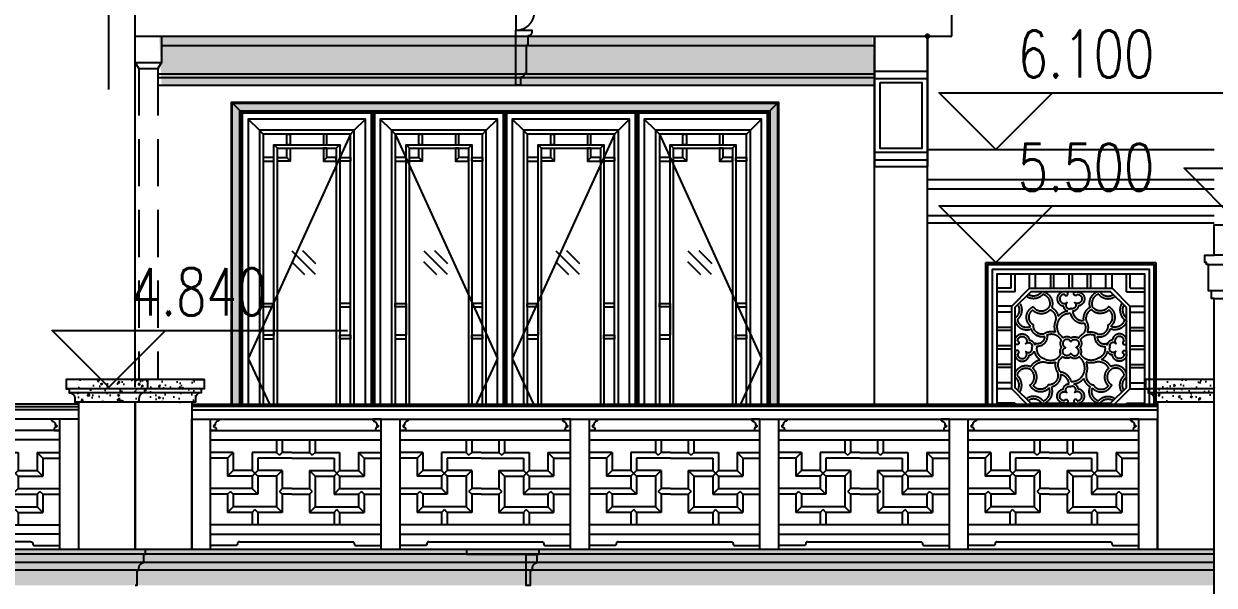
# Model space of a CAD drawing. Extents: x 296441 to 853063, y 459050 to 1117990.
# Drawn here: x 632848 to 639158, y 1086708 to 1089684 of the extents above; entities that cross this region are included whole.
import ezdxf
from ezdxf.xclip import XClip

# ---------------------------------------------------------------- set-up
doc = ezdxf.new("R2010")
doc.units = 0
doc.header["$LTSCALE"] = 1000
doc.header["$XCLIPFRAME"] = 0
for name, pattern in [('CENTER-1', [10, 6.25, -1.25, 1.25, -1.25]), ('E1-ELEV-S$0$HIDDEN', [0.375, 0.25, -0.125]), ('E1-ELEV-S$0$HIDDEN2', [4.7625, 3.175, -1.5875]), ('E2-E3-ELEV-S$0$$5$CENTER2', [28.575, 19.05, -3.175, 3.175, -3.175]), ('huachuang-LM-900$0$HIDDEN2', [4.7625, 3.175, -1.5875])]:
    doc.linetypes.add(name, pattern=pattern)
for name, color, linetype in [('00-景观-剖', 6, 'Continuous'), ('1.5铝板', 3, 'Continuous'), ('7stone', 43, 'Continuous'), ('95', 95, 'Continuous'), ('E1-ELEV-S$0$$0$A-ELEV-HEVY', 2, 'Continuous'), ('E1-ELEV-S$0$01-ELEV-ALL$0$A-ELEV-MEDM-HEVY', 2, 'Continuous'), ('E1-ELEV-S$0$A B-ELEV-S-zhongjiantao-1F$0$A-ELEV-MEDM-HEVY', 2, 'Continuous'), ('E1-ELEV-S$0$A-ELEV-HDDN', 161, 'E1-ELEV-S$0$HIDDEN2'), ('E1-ELEV-S$0$A-ELEV-HEVY', 2, 'Continuous'), ('E1-ELEV-S$0$A-ELEV-MEDM', 4, 'Continuous'), ('E1-ELEV-S$0$A-ELEV-PFIX', 40, 'Continuous'), ('E1-ELEV-S$0$A-ELEV-THIN', 144, 'Continuous'), ('E1-ELEV-S$0$A-ELEV-THIN-GRAY', 252, 'Continuous'), ('E1-ELEV-S$0$A-ELEV-XTHIN', 5, 'Continuous'), ('E1-ELEV-S$0$CT-01-E$0$A-ELEV-MEDM-HEVY', 2, 'Continuous'), ('E1-ELEV-S$0$CT-01-E$0$A-ELEV-THIN', 144, 'Continuous'), ('E1-ELEV-S$0$CT-01-E$0$G-XREF', 2, 'Continuous'), ('E1-ELEV-S$0$G-XREF', 2, 'Continuous'), ('E1-ELEV-S$0$WALL-TYPE-DETL-W$0$A-ELEV-MEDM', 4, 'Continuous'), ('E1-TEXT-S$0$A-ANNO-LEVL', 3, 'Continuous'), ('E1-TEXT-S$0$A-ANNO-LEVL-TEXT', 255, 'Continuous'), ('E2-E3-ELEV-S$0$A-ELEV-HEVY', 2, 'Continuous'), ('E2-E3-ELEV-S$0$G-GRID', 9, 'E2-E3-ELEV-S$0$$5$CENTER2'), ('E2-E3-ELEV-S$0$G-XREF', 2, 'Continuous'), ('G-XREF', 2, 'Continuous'), ('huachuang-LM-900$0$A-DETL-OVLK', 133, 'Continuous'), ('huachuang-LM-900$0$A-ELEV-HDDN', 161, 'huachuang-LM-900$0$HIDDEN2'), ('huachuang-LM-900$0$ele-ss-line', 155, 'Continuous'), ('huachuang-LM-900$0$FUR', 155, 'Continuous'), ('SL-CXJ-001', 4, 'Continuous'), ('ZT0_默认图层-----PM、LM、DY、JD', 7, 'Continuous'), ('ZT1_通用--填充---PM、LM、DY、JD', 8, 'Continuous'), ('ZT3_面板--石材板-PM、LM、DY、JD', 45, 'Continuous'), ('主框线', 4, 'Continuous'), ('副框内口线', 6, 'Continuous'), ('花格栅', 6, 'Continuous'), ('铝合金花格条', 5, 'Continuous')]:
    doc.layers.add(name, color=color, linetype=linetype)
doc.layers.add('E1-ELEV-S$0$CT-01-E$0$A(750)$0$A-ANNO-NPLT', color=215, linetype='Continuous', plot=False)
doc.styles.add('E1-TEXT-S$0$GOA_01_thin_0.75', font='romans.shx', dxfattribs={"width": 0.75, "bigfont": 'hzdx.shx'})

# ---------------------------------------------------------------- blocks, each defined once
blk = doc.blocks.new('*U1403')
at = {"layer": 'E1-ELEV-S$0$A-ELEV-HEVY'}
for p, q in [((140, 340), (-140, 340)), ((-140, 110), (140, 110))]:
    blk.add_line(p, q, dxfattribs=at)
for points in [[(-140, -2000), (-140, 110), (-155, 110), (-155, 150), (-170, 150), (-170, 290), (-180, 290), (-180, 300), (-190, 300), (-190, 340), (-140, 340), (-140, 500), (0, 500)], [(140, -2000), (140, 110), (155, 110), (155, 150), (170, 150), (170, 290), (180, 290), (180, 300), (190, 300), (190, 340), (140, 340), (140, 500), (0, 500)]]:
    blk.add_lwpolyline(points, dxfattribs=at)
at = {"layer": 'E1-ELEV-S$0$A-ELEV-XTHIN'}
for p, q in [((-170, 290), (170, 290)), ((155, 150), (-155, 150))]:
    blk.add_line(p, q, dxfattribs=at)
blk = doc.blocks.new('E1-ELEV-S$0$cxdg')
at = {"layer": 'E1-ELEV-S$0$01-ELEV-ALL$0$A-ELEV-MEDM-HEVY', "ltscale": 0.01}
blk.add_lwpolyline([(0, 0), (65, 0), (65, -50), (50, -50), (50, -70, 0.414214), (20, -100), (20, -120), (0, -120)], format="xyb", dxfattribs=at)
blk = doc.blocks.new('E1-ELEV-S$0$cfdhf')
at = {"layer": 'E1-ELEV-S$0$$0$A-ELEV-HEVY'}
blk.add_lwpolyline([(0, -190), (10, -190), (10, -110), (20, -110), (20, -100, -0.36205), (45, -70), (45, -25), (55, -25), (55, 0), (0, 0)], format="xyb", dxfattribs=at)
blk = doc.blocks.new('E1-ELEV-S$0$WALL-TYPE-DETL-W$0$石雕饰1A-E1')
at = {"layer": 'E1-ELEV-S$0$WALL-TYPE-DETL-W$0$A-ELEV-MEDM'}
blk.add_lwpolyline([(0, 130), (-97, 130, 0.322993), (-83, 107, -0.379189), (-51, 62, -1.529792), (-53, 39, 0.173833), (-64, 12, 0.297704), (-56, 0), (0, 0)], format="xyb", close=True, dxfattribs=at)
blk = doc.blocks.new('*U1714')
at = {"layer": 'E1-ELEV-S$0$A-ELEV-MEDM'}
for p, q in [((-93, 770), (-1163, 770)), ((-93, 690), (-1163, 690)), ((-1163, 0), (-1163, 690)), ((-1063, 0), (-1063, 690)), ((-193, 130), (-193, 690)), ((-193, 0), (-193, 690)), ((-93, 0), (-93, 690)), ((-193, 630), (-1063, 630)), ((-193, 580), (-1063, 580)), ((-1063, 130), (-193, 130)), ((-193, 80), (-1063, 80))]:
    blk.add_line(p, q, dxfattribs=at)
at = {"layer": 'E1-ELEV-S$0$A-ELEV-THIN', "ltscale": 0.1}
for p, q in [((-93, 740), (-1163, 740)), ((-713, 580), (-713, 514)), ((-683, 580), (-683, 514)), ((-573, 580), (-573, 514)), ((-543, 580), (-543, 514)), ((-943, 514), (-1063, 514)), ((-973, 484), (-943, 514)), ((-943, 514), (-943, 418)), ((-713, 514), (-843, 514)), ((-843, 514), (-843, 418)), ((-713, 514), (-698, 499)), ((-683, 514), (-698, 499)), ((-623, 514), (-683, 514)), ((-623, 514), (-573, 514)), ((-573, 514), (-558, 499)), ((-543, 514), (-558, 499)), ((-543, 514), (-413, 514)), ((-413, 514), (-413, 418)), ((-313, 514), (-193, 514)), ((-313, 514), (-313, 418)), ((-283, 484), (-313, 514)), ((-973, 484), (-1063, 484)), ((-973, 484), (-973, 388)), ((-623, 484), (-813, 484)), ((-623, 484), (-813, 484)), ((-813, 484), (-813, 418)), ((-623, 484), (-443, 484)), ((-623, 484), (-443, 484)), ((-443, 484), (-443, 418)), ((-283, 484), (-193, 484)), ((-283, 484), (-283, 388)), ((-943, 418), (-973, 388)), ((-843, 388), (-973, 388)), ((-843, 418), (-943, 418)), ((-843, 388), (-813, 418)), ((-843, 418), (-813, 388)), ((-843, 388), (-843, 322)), ((-683, 418), (-813, 418)), ((-713, 388), (-813, 388)), ((-813, 388), (-813, 292)), ((-713, 388), (-683, 418)), ((-713, 388), (-713, 226)), ((-683, 418), (-683, 322)), ((-573, 418), (-443, 418)), ((-573, 418), (-573, 322)), ((-543, 388), (-573, 418)), ((-543, 388), (-443, 388)), ((-543, 388), (-543, 226)), ((-413, 388), (-443, 418)), ((-413, 418), (-443, 388)), ((-443, 388), (-443, 292)), ((-413, 418), (-313, 418)), ((-413, 388), (-283, 388)), ((-413, 388), (-413, 322)), ((-313, 418), (-283, 388)), ((-843, 322), (-1063, 322)), ((-843, 322), (-813, 292)), ((-683, 322), (-698, 307)), ((-623, 322), (-683, 322)), ((-623, 322), (-683, 322)), ((-623, 322), (-573, 322)), ((-623, 322), (-573, 322)), ((-573, 322), (-558, 307)), ((-413, 322), (-443, 292)), ((-413, 322), (-193, 322)), ((-973, 292), (-1063, 292)), ((-973, 292), (-958, 307)), ((-973, 292), (-973, 196)), ((-943, 292), (-958, 307)), ((-813, 292), (-943, 292)), ((-943, 292), (-943, 226)), ((-683, 292), (-698, 307)), ((-623, 292), (-683, 292)), ((-623, 292), (-683, 292)), ((-683, 292), (-683, 196)), ((-623, 292), (-573, 292)), ((-623, 292), (-573, 292)), ((-573, 292), (-558, 307)), ((-573, 292), (-573, 196)), ((-443, 292), (-313, 292)), ((-313, 292), (-298, 307)), ((-313, 292), (-313, 226)), ((-283, 292), (-298, 307)), ((-283, 292), (-193, 292)), ((-283, 292), (-283, 196)), ((-973, 196), (-943, 226)), ((-843, 196), (-973, 196)), ((-713, 226), (-943, 226)), ((-843, 196), (-828, 211)), ((-843, 196), (-843, 130)), ((-813, 196), (-828, 211)), ((-683, 196), (-813, 196)), ((-813, 196), (-813, 130)), ((-713, 226), (-683, 196)), ((-543, 226), (-573, 196)), ((-573, 196), (-443, 196)), ((-543, 226), (-313, 226)), ((-443, 196), (-428, 211)), ((-443, 196), (-443, 130)), ((-413, 196), (-428, 211)), ((-413, 196), (-283, 196)), ((-413, 196), (-413, 130)), ((-283, 196), (-313, 226)), ((-345.5, 40), (-910.5, 40))]:
    blk.add_line(p, q, dxfattribs=at)
for points in [[(-910.5, 40, 0.414214), (-920.5, 30, -0.414214), (-930.5, 20), (-1063, 20), (-1063, 80)], [(-345.5, 40, -0.414214), (-335.5, 30, 0.414214), (-325.5, 20), (-193, 20), (-193, 80)]]:
    blk.add_lwpolyline(points, format="xyb", dxfattribs=at)
at = {"layer": 'E1-ELEV-S$0$A-ELEV-THIN-GRAY'}
blk.add_line((-1163, 757.8), (-93, 757.8), dxfattribs=at)
at = {"layer": 'E1-ELEV-S$0$WALL-TYPE-DETL-W$0$A-ELEV-MEDM', "yscale": 0.4615384615384616, "zscale": 0.4615384615384616}
for p, xscale in [((-1063, 630), -0.4615384615384616), ((-193, 630), 0.4615384615384616)]:
    blk.add_blockref('E1-ELEV-S$0$WALL-TYPE-DETL-W$0$石雕饰1A-E1', p, dxfattribs=dict(at, xscale=xscale))
blk = doc.blocks.new('*U1404')
at = {"layer": 'E1-ELEV-S$0$A-ELEV-MEDM'}
for p, q in [((-59, 770), (-1163, 770)), ((-59, 690), (-1163, 690)), ((-1163, 0), (-1163, 690)), ((-1063, 0), (-1063, 690)), ((-159, 130), (-159, 690)), ((-159, 0), (-159, 690)), ((-59, 0), (-59, 690)), ((-159, 630), (-1063, 630)), ((-159, 580), (-1063, 580)), ((-1063, 130), (-159, 130)), ((-159, 80), (-1063, 80))]:
    blk.add_line(p, q, dxfattribs=at)
at = {"layer": 'E1-ELEV-S$0$A-ELEV-THIN', "ltscale": 0.1}
for p, q in [((-59, 740), (-1163, 740)), ((-713, 580), (-713, 514)), ((-683, 580), (-683, 514)), ((-539, 580), (-539, 514)), ((-509, 580), (-509, 514)), ((-943, 514), (-1063, 514)), ((-973, 484), (-943, 514)), ((-943, 514), (-943, 418)), ((-713, 514), (-843, 514)), ((-843, 514), (-843, 418)), ((-713, 514), (-698, 499)), ((-683, 514), (-698, 499)), ((-589, 514), (-683, 514)), ((-589, 514), (-539, 514)), ((-539, 514), (-524, 499)), ((-509, 514), (-524, 499)), ((-509, 514), (-379, 514)), ((-379, 514), (-379, 418)), ((-279, 514), (-159, 514)), ((-279, 514), (-279, 418)), ((-249, 484), (-279, 514)), ((-973, 484), (-1063, 484)), ((-973, 484), (-973, 388)), ((-589, 484), (-813, 484)), ((-589, 484), (-813, 484)), ((-813, 484), (-813, 418)), ((-589, 484), (-409, 484)), ((-589, 484), (-409, 484)), ((-409, 484), (-409, 418)), ((-249, 484), (-159, 484)), ((-249, 484), (-249, 388)), ((-943, 418), (-973, 388)), ((-843, 388), (-973, 388)), ((-843, 418), (-943, 418)), ((-843, 388), (-813, 418)), ((-843, 418), (-813, 388)), ((-843, 388), (-843, 322)), ((-683, 418), (-813, 418)), ((-713, 388), (-813, 388)), ((-813, 388), (-813, 292)), ((-713, 388), (-683, 418)), ((-713, 388), (-713, 226)), ((-683, 418), (-683, 322)), ((-539, 418), (-409, 418)), ((-539, 418), (-539, 322)), ((-509, 388), (-539, 418)), ((-509, 388), (-409, 388)), ((-509, 388), (-509, 226)), ((-379, 388), (-409, 418)), ((-379, 418), (-409, 388)), ((-409, 388), (-409, 292)), ((-379, 418), (-279, 418)), ((-379, 388), (-249, 388)), ((-379, 388), (-379, 322)), ((-279, 418), (-249, 388)), ((-843, 322), (-1063, 322)), ((-843, 322), (-813, 292)), ((-683, 322), (-698, 307)), ((-589, 322), (-683, 322)), ((-589, 322), (-683, 322)), ((-589, 322), (-539, 322)), ((-589, 322), (-539, 322)), ((-539, 322), (-524, 307)), ((-379, 322), (-409, 292)), ((-379, 322), (-159, 322)), ((-973, 292), (-1063, 292)), ((-973, 292), (-958, 307)), ((-973, 292), (-973, 196)), ((-943, 292), (-958, 307)), ((-813, 292), (-943, 292)), ((-943, 292), (-943, 226)), ((-683, 292), (-698, 307)), ((-589, 292), (-683, 292)), ((-589, 292), (-683, 292)), ((-683, 292), (-683, 196)), ((-589, 292), (-539, 292)), ((-589, 292), (-539, 292)), ((-539, 292), (-524, 307)), ((-539, 292), (-539, 196)), ((-409, 292), (-279, 292)), ((-279, 292), (-264, 307)), ((-279, 292), (-279, 226)), ((-249, 292), (-264, 307)), ((-249, 292), (-159, 292)), ((-249, 292), (-249, 196)), ((-973, 196), (-943, 226)), ((-843, 196), (-973, 196)), ((-713, 226), (-943, 226)), ((-843, 196), (-828, 211)), ((-843, 196), (-843, 130)), ((-813, 196), (-828, 211)), ((-683, 196), (-813, 196)), ((-813, 196), (-813, 130)), ((-713, 226), (-683, 196)), ((-509, 226), (-539, 196)), ((-539, 196), (-409, 196)), ((-509, 226), (-279, 226)), ((-409, 196), (-394, 211)), ((-409, 196), (-409, 130)), ((-379, 196), (-394, 211)), ((-379, 196), (-249, 196)), ((-379, 196), (-379, 130)), ((-249, 196), (-279, 226)), ((-311.5, 40), (-910.5, 40))]:
    blk.add_line(p, q, dxfattribs=at)
for points in [[(-910.5, 40, 0.414214), (-920.5, 30, -0.414214), (-930.5, 20), (-1063, 20), (-1063, 80)], [(-311.5, 40, -0.414214), (-301.5, 30, 0.414214), (-291.5, 20), (-159, 20), (-159, 80)]]:
    blk.add_lwpolyline(points, format="xyb", dxfattribs=at)
at = {"layer": 'E1-ELEV-S$0$A-ELEV-THIN-GRAY'}
blk.add_line((-1163, 757.8), (-59, 757.8), dxfattribs=at)
at = {"layer": 'E1-ELEV-S$0$WALL-TYPE-DETL-W$0$A-ELEV-MEDM', "yscale": 0.4615384615384616, "zscale": 0.4615384615384616}
for p, xscale in [((-1063, 630), -0.4615384615384616), ((-159, 630), 0.4615384615384616)]:
    blk.add_blockref('E1-ELEV-S$0$WALL-TYPE-DETL-W$0$石雕饰1A-E1', p, dxfattribs=dict(at, xscale=xscale))
blk = doc.blocks.new('E1-ELEV-S$0$CT-01-E$0$DWD')
at = {"layer": 'E1-ELEV-S$0$CT-01-E$0$A(750)$0$A-ANNO-NPLT'}
for p, q in [((-10, 0), (10, 0)), ((0, 10), (0, -10))]:
    blk.add_line(p, q, dxfattribs=at)
blk.add_circle((0, 0), 10, dxfattribs=at)
blk = doc.blocks.new('E1-ELEV-S$0$CT-01-E')
at = {"layer": 'E1-ELEV-S$0$CT-01-E$0$A-ELEV-MEDM-HEVY'}
for p, q in [((-280, 0), (0, 0)), ((-280, 0), (-280, -690)), ((0, 0), (0, -690)), ((-280, -225), (0, -225)), ((-280, -615), (0, -615)), ((-280, -690), (0, -690))]:
    blk.add_line(p, q, dxfattribs=at)
at = {"layer": 'E1-ELEV-S$0$CT-01-E$0$A-ELEV-THIN', "ltscale": 0.1}
for p, q in [((-280, -185), (0, -185)), ((-280, -655), (0, -655))]:
    blk.add_line(p, q, dxfattribs=at)
blk.add_lwpolyline([(-250, -245), (-30, -245), (-30, -595), (-250, -595)], close=True, dxfattribs=at)
at = {"layer": 'E1-ELEV-S$0$CT-01-E$0$G-XREF'}
blk.add_blockref('E1-ELEV-S$0$CT-01-E$0$DWD', (0, 0), dxfattribs=at)
blk = doc.blocks.new('huachuang-LM-900$0$drrr')
at = {"layer": 'huachuang-LM-900$0$ele-ss-line'}
for points in [[(-18706.4, 24243.3, -0.379655), (-18828.5, 24222.7, -0.379655)], [(-18717.6, 24261.2, -0.389009), (-18814.2, 24237.1, -0.389009)], [(-18706.4, 24243.3, -0.400051), (-18659.1, 24148.2)], [(-18702.3, 24261.2, -0.421602), (-18640.9, 24140.9, -0.403531)], [(-18543.8, 24261.2, 0.948652), (-18553.2, 24153.4, 0.306864), (-18518.5, 24113.8, 0.282108)], [(-18544.5, 24241.6, 1.406761), (-18525.1, 24179.2, 0.845787), (-18495.8, 24134.2, 0.632778)], [(-18544.5, 24241.6, 0.514981), (-18525.1, 24233.6, 0.839493), (-18535.5, 24261.2, 0.975956)], [(-18447.2, 24241.6, -1.406761), (-18466.5, 24179.2, -0.845787), (-18495.8, 24134.2, -0.632778)], [(-18447.9, 24261.2, -0.948652), (-18438.4, 24153.4, -0.360083), (-18482, 24112.4, -0.38731)], [(-18447.2, 24241.6, -0.514981), (-18466.6, 24233.6, -0.839493), (-18456.1, 24261.2, -0.975956)], [(-18289.3, 24261.2, 0.421602), (-18350.8, 24140.9, 0.403531)], [(-18285.2, 24243.3, 0.400051), (-18332.5, 24148.2)], [(-18285.2, 24243.3, 0.379655), (-18163.1, 24222.7, 0.379655)], [(-18274, 24261.2, 0.389009), (-18177.5, 24237.1, 0.389009)], [(-18895.7, 24155.5, -0.341701), (-18920.1, 24060.1)], [(-18881, 24170.2, -0.34496), (-18903, 24048.8)], [(-18800, 23998.3, -0.557895), (-18781.9, 24147.6)], [(-18700.3, 23939.6, -0.497529), (-18780.4, 24008.6, -0.531216), (-18786.1, 24122.3, 0.417687), (-18652.7, 24124.9, -0.348214), (-18612.2, 24042.7, -0.345787)], [(-18781.9, 24147.6, 0.530115), (-18659.1, 24148.2, 0.417687)], [(-18640.9, 24140.9, -0.231358), (-18592.3, 24074.5)], [(-18498.7, 24095, 0.315203), (-18594, 24035.3)], [(-18518.5, 24113.8, 0.183535), (-18592.3, 24074.5)], [(-18498.7, 24095, 0.371554), (-18392.7, 24022.4, 0.371554)], [(-18482, 24112.4, 0.40116), (-18399.3, 24041.5)], [(-18350.8, 24140.9, 0.327015), (-18399.3, 24041.5)], [(-18291.3, 23939.6, 0.497529), (-18211.2, 24008.6, 0.531216), (-18205.5, 24122.3, -0.417687), (-18338.9, 24124.9, 0.390811), (-18376.3, 24033.3, 0.279928)], [(-18191.6, 23998.3, 0.557895), (-18209.8, 24147.6, -0.530115), (-18332.5, 24148.2)], [(-18110.6, 24170.2, 0.34496), (-18088.6, 24048.8)], [(-18095.9, 24155.5, 0.341701), (-18071.5, 24060.1)], [(-18920.1, 24036.8, 0.437131), (-18796.3, 23978.6)], [(-18903, 24048.8, 0.479349), (-18800, 23998.3, 2.012087)], [(-18612.2, 24042.7, 0.186025), (-18614, 23953.2, 0.186025)], [(-18594, 24035.3, 0.241132), (-18585.8, 23940.1, 0.241132)], [(-18392.7, 24022.4, -0.324864), (-18403.9, 23941.3)], [(-18376.3, 24033.3, -0.232618), (-18371.9, 23954.7, -0.232618)], [(-18071.5, 24036.8, -0.437131), (-18195.4, 23978.6)], [(-18088.6, 24048.8, -0.479349), (-18191.6, 23998.3, -2.012087)], [(-18920.1, 23884.9, -0.948652), (-18812.3, 23894.3, -0.338467), (-18771.7, 23854.4, -0.38731)], [(-18900.5, 23885.6, -1.406761), (-18838.1, 23866.3, -0.845787), (-18793.1, 23836.9, -0.632778)], [(-18696.2, 23920.4, -0.387251), (-18796.3, 23978.6, -0.387251)], [(-18696.1, 23920.4, -0.521855), (-18766.6, 23867.9, 0.037639), (-18771.7, 23854.4, 0.037639)], [(-18569.5, 23893.5, 0.398313), (-18677.3, 23930.1, -0.477569), (-18753.7, 23845.6, 0.40961), (-18699.1, 23753.8, 0.440396), (-18572.4, 23786.3)], [(-18614, 23953.2, 0.223924), (-18700.3, 23939.6)], [(-18555.6, 23908.7, 0.107456), (-18585.8, 23940.1, 0.107456)], [(-18495.8, 23909.4, 0.320542), (-18555.6, 23908.7, 0.320542)], [(-18495.8, 23909.4, -0.320542), (-18436.1, 23908.7, -0.320542)], [(-18436.1, 23908.7, -0.113103), (-18403.9, 23941.3, -0.113103)], [(-18422.2, 23893.5, -0.398313), (-18314.3, 23930.1, 0.477569), (-18237.9, 23845.6, -0.40961), (-18292.5, 23753.8, -0.440396), (-18419.2, 23786.3)], [(-18371.9, 23954.7, -0.208687), (-18291.3, 23939.6)], [(-18295.5, 23920.4, 0.521855), (-18225.1, 23867.9, -0.037639), (-18220, 23854.4)], [(-18295.5, 23920.4, 0.387251), (-18195.4, 23978.6, 0.387251)], [(-18071.5, 23884.9, 0.948652), (-18179.4, 23894.3, 0.338467), (-18220, 23854.4, 0.38731)], [(-18091.2, 23885.6, 1.406761), (-18153.5, 23866.3, 0.845787), (-18198.5, 23836.9, 0.632778)], [(-18900.5, 23885.6, -0.514981), (-18892.5, 23866.2, -0.839493), (-18920.1, 23876.7, -0.975956)], [(-18900.5, 23788.3, 0.514981), (-18892.5, 23807.7, 0.839493), (-18920.1, 23797.2, 0.975956)], [(-18900.5, 23788.3, 1.406761), (-18838.1, 23807.6, 0.845787), (-18793.1, 23836.9, 0.632778)], [(-18569.5, 23893.5, 0.300015), (-18566.8, 23836.9)], [(-18572.4, 23786.3, -0.265393), (-18566.8, 23836.9)], [(-18495.8, 23879.2, 1.577818), (-18534.7, 23836.9, 0.84697)], [(-18495.8, 23794.7, -1.577818), (-18534.7, 23836.9, -0.84697)], [(-18495.8, 23879.2, -1.577818), (-18456.9, 23836.9, -0.84697)], [(-18495.8, 23794.7, 1.577818), (-18456.9, 23836.9, 0.84697)], [(-18422.2, 23893.5, -0.300015), (-18424.9, 23836.9)], [(-18419.2, 23786.3, 0.265393), (-18424.9, 23836.9)], [(-18091.2, 23788.3, -1.406761), (-18153.5, 23807.6, -0.845787), (-18198.5, 23836.9, -0.632778)], [(-18091.2, 23885.6, 0.514981), (-18099.2, 23866.2, 0.839493), (-18071.5, 23876.7, 0.975956)], [(-18091.2, 23788.3, -0.514981), (-18099.2, 23807.7, -0.839493), (-18071.5, 23797.2, -0.975956)], [(-18920.1, 23789, 0.948652), (-18812.3, 23779.6, 0.282108), (-18774, 23810.2, 0.282108)], [(-18799.7, 23692, -0.215178), (-18728.5, 23744.9, -0.215178)], [(-18599, 23651.5, -0.540296), (-18667.5, 23552.3, -0.531216), (-18781.2, 23546.6, 0.417687), (-18783.8, 23680, -0.341326), (-18686, 23725.6, -0.279928)], [(-18774, 23810.2, 0.217415), (-18728.5, 23744.9)], [(-18686, 23725.6, 0.175917), (-18612.1, 23726.8, 0.175917)], [(-18612.1, 23726.8, 0.199315), (-18599, 23651.5)], [(-18586.4, 23740.8, 0.310283), (-18574.1, 23651.1, 0.199315)], [(-18586.4, 23740.8, 0.089395), (-18560, 23768.8)], [(-18495.8, 23764.5, -0.351545), (-18560, 23768.8, -0.351545)], [(-18495.8, 23764.5, 0.351545), (-18431.6, 23768.8, 0.351545)], [(-18412.5, 23746.7, -0.067716), (-18431.6, 23768.8)], [(-18397.6, 23638.6, 0.268279), (-18412.5, 23746.7, 0.203783)], [(-18378.7, 23633.1, 0.399099), (-18324.2, 23552.3, 0.531216), (-18210.4, 23546.6, -0.417687), (-18207.9, 23680, 0.341326), (-18305.6, 23725.6)], [(-18305.6, 23725.6, -0.17374), (-18378.7, 23726.5, -0.17374)], [(-18378.7, 23633.1, 0.18787), (-18378.7, 23726.5)], [(-18217.6, 23810.2, -0.217415), (-18263.2, 23744.9)], [(-18192, 23692, 0.215178), (-18263.2, 23744.9, 0.215178)], [(-18071.5, 23789, -0.948652), (-18179.4, 23779.6, -0.282108), (-18217.6, 23810.2, -0.282108)], [(-18920.1, 23638.1, -0.461182), (-18799.1, 23691.7)], [(-18903, 23625.1, -0.495851), (-18807.6, 23674, -2.012087)], [(-18660.3, 23529.1, -0.540409), (-18806.5, 23550.9, 0.53286), (-18807.6, 23674)], [(-18574.3, 23631.3, -0.360052), (-18641.8, 23535.8)], [(-18509.7, 23561.5, 0.335789), (-18574.3, 23631.3)], [(-18492.9, 23578.9, 0.300879), (-18574.1, 23651.1, 0.300879)], [(-18492.9, 23578.9, 0.315203), (-18397.6, 23638.6)], [(-18331.4, 23529.1, 0.540409), (-18185.1, 23550.9, -0.53286), (-18184, 23674)], [(-18071.5, 23638.1, 0.459053), (-18192, 23692, 0.459053)], [(-18088.6, 23625.1, 0.495851), (-18184, 23674, 2.012087)], [(-18895.7, 23518.4, 0.341701), (-18920.1, 23613.8)], [(-18881, 23503.6, 0.34496), (-18903, 23625.1)], [(-18543.8, 23412.7, -0.948652), (-18553.2, 23520.5, -0.360083), (-18509.7, 23561.5, -0.282108)], [(-18544.5, 23432.3, -1.406761), (-18525.1, 23494.7, -0.845787), (-18495.8, 23539.7, -0.632778)], [(-18447.2, 23432.3, 1.406761), (-18466.5, 23494.7, 0.845787), (-18495.8, 23539.7, 0.632778)], [(-18473.1, 23560, 0.190888), (-18397.1, 23601.9)], [(-18447.9, 23412.7, 0.948652), (-18438.4, 23520.5, 0.306864), (-18473.1, 23560, 0.306864)], [(-18397.1, 23601.9, 0.229983), (-18348.1, 23540)], [(-18110.6, 23503.6, -0.34496), (-18088.6, 23625.1)], [(-18095.9, 23518.4, -0.341701), (-18071.5, 23613.8)], [(-18706.4, 23430.6, 0.379655), (-18828.5, 23451.2, 0.379655)], [(-18706.4, 23430.6, 0.413809), (-18660.3, 23529.1)], [(-18698.3, 23412.7, 0.409386), (-18641.8, 23535.8, 0.407716)], [(-18289.3, 23412.7, -0.445176), (-18348.1, 23540, -0.403531)], [(-18285.2, 23430.6, -0.413809), (-18331.4, 23529.1)], [(-18285.2, 23430.6, -0.379655), (-18163.1, 23451.2, -0.379655)], [(-18717.6, 23412.7, 0.389009), (-18814.2, 23436.8, 0.389009)], [(-18544.5, 23432.3, -0.514981), (-18525.1, 23440.3, -0.839493), (-18535.5, 23412.7, -0.975956)], [(-18447.2, 23432.3, 0.514981), (-18466.6, 23440.3, 0.839493), (-18456.1, 23412.7, 0.975956)], [(-18274, 23412.7, -0.389009), (-18177.5, 23436.8, -0.389009)]]:
    blk.add_lwpolyline(points, format="xyb", dxfattribs=at)
blk = doc.blocks.new('huachuang-LM-900')
at = {"layer": 'huachuang-LM-900$0$A-DETL-OVLK'}
for points in [[(890, 10), (10, 10), (10, 890), (890, 890)], [(865, 35), (35, 35), (35, 865), (865, 865)], [(840, 60), (60, 60), (60, 840), (840, 840)], [(231, 136.5), (136.5, 231), (136.5, 669), (231, 763.5), (668.25, 763.5), (762.75, 669), (762.75, 231), (668.25, 136.5)], [(745.5, 661.5), (660.75, 745.5), (238.5, 745.5), (153.75, 661.5), (153.75, 238.5), (238.5, 154.5), (660.75, 154.5), (745.5, 238.5)]]:
    blk.add_lwpolyline(points, close=True, dxfattribs=at)
at = {"layer": 'huachuang-LM-900$0$A-ELEV-HDDN'}
blk.add_lwpolyline([(900, 0), (0, 0), (0, 900), (900, 900)], close=True, dxfattribs=at)
at = {"layer": 'huachuang-LM-900$0$ele-ss-line'}
for p, q in [((134.25, 765), (134.25, 840)), ((134.25, 765), (134.25, 840)), ((154.5, 745.5), (154.5, 840)), ((154.5, 745.5), (154.5, 840)), ((343.5, 763.5), (343.5, 840)), ((360, 763.5), (360, 840)), ((441.75, 763.5), (441.75, 840)), ((458.25, 763.5), (458.25, 840)), ((539.25, 763.5), (539.25, 840)), ((555.75, 763.5), (555.75, 840)), ((745.5, 745.5), (745.5, 840)), ((745.5, 745.5), (745.5, 840)), ((765, 765), (765, 840)), ((765, 765), (765, 840)), ((134.25, 765), (60, 765)), ((134.25, 765), (60, 765)), ((765, 765), (840, 765)), ((765, 765), (840, 765)), ((154.5, 745.5), (60, 745.5)), ((154.5, 745.5), (60, 745.5)), ((745.5, 745.5), (840, 745.5)), ((745.5, 745.5), (840, 745.5)), ((136.5, 555.75), (60, 555.75)), ((136.5, 539.25), (60, 539.25)), ((762.75, 555.75), (840, 555.75)), ((762.75, 539.25), (840, 539.25)), ((136.5, 458.25), (60, 458.25)), ((136.5, 441.75), (60, 441.75)), ((762.75, 458.25), (840, 458.25)), ((762.75, 441.75), (840, 441.75)), ((136.5, 360), (60, 360)), ((136.5, 343.5), (60, 343.5)), ((762.75, 360), (840, 360)), ((762.75, 343.5), (840, 343.5)), ((154.5, 154.5), (60, 154.5)), ((154.5, 154.5), (60, 154.5)), ((134.25, 135), (60, 135)), ((134.25, 135), (60, 135)), ((134.25, 135), (134.25, 60)), ((134.25, 135), (134.25, 60)), ((154.5, 154.5), (154.5, 60)), ((154.5, 154.5), (154.5, 60)), ((343.5, 136.5), (343.5, 60)), ((360, 136.5), (360, 60)), ((441.75, 136.5), (441.75, 60)), ((458.25, 136.5), (458.25, 60)), ((539.25, 136.5), (539.25, 60)), ((555.75, 136.5), (555.75, 60)), ((745.5, 154.5), (840, 154.5)), ((745.5, 154.5), (745.5, 60)), ((745.5, 154.5), (745.5, 60)), ((745.5, 154.5), (840, 154.5)), ((765, 135), (840, 135)), ((765, 135), (765, 60)), ((765, 135), (765, 60)), ((765, 135), (840, 135))]:
    blk.add_line(p, q, dxfattribs=at)
at = {"layer": 'huachuang-LM-900$0$FUR', "ltscale": 50}
for p, q in [((231, 763.5), (231, 840)), ((263.25, 763.5), (263.25, 840)), ((636, 763.5), (636, 840)), ((668.25, 763.5), (668.25, 840)), ((136.5, 669), (60, 669)), ((136.5, 636.75), (60, 636.75)), ((762.75, 669), (840, 669)), ((762.75, 636.75), (840, 636.75)), ((136.5, 263.25), (60, 263.25)), ((762.75, 263.25), (840, 263.25)), ((136.5, 231), (60, 231)), ((762.75, 231), (840, 231)), ((231, 136.5), (231, 60)), ((263.25, 136.5), (263.25, 60)), ((636, 136.5), (636, 60)), ((668.25, 136.5), (668.25, 60))]:
    blk.add_line(p, q, dxfattribs=at)
at = {"layer": 'huachuang-LM-900$0$ele-ss-line', "linetype": 'ByBlock', "xscale": 0.6969696076929423, "yscale": 0.6969696076929423, "zscale": 0.6969696076929423}
blk.add_blockref('huachuang-LM-900$0$drrr', (13341, -16164), dxfattribs=at)
blk = doc.blocks.new('E1-ELEV-S$0$A$C6C493FCC')
at = {"layer": 'E1-ELEV-S$0$A-ELEV-PFIX', "linetype": 'E1-ELEV-S$0$HIDDEN'}
for p, q in [((0, 3299.4), (0, 3159.4)), ((140, 3299.4), (0, 3299.4)), ((140, 3299.4), (140, 3159.4)), ((0, 3159.4), (20, 3128.6)), ((0, 3159.4), (140, 3159.4)), ((140, 3159.4), (120, 3128.6)), ((20, 3128.6), (20, 50)), ((20, 3128.6), (120, 3128.6)), ((120, 3128.6), (120, 50))]:
    blk.add_line(p, q, dxfattribs=at)
for centre, radius, start, end in [((70, 50), 50, 180, 0), ((47.5, 50.6), 27.5, 181.18947, 331.47009), ((101.7, 21.1), 34.2, 57.65179, 151.47009)]:
    blk.add_arc(centre, radius, start, end, dxfattribs=at)
blk = doc.blocks.new('yankou-900-S')
at = {"layer": '00-景观-剖', "ltscale": 0.04}
blk.add_lwpolyline([(755, -170, -1), (755, 30), (755, -170)], format="xyb", dxfattribs=at)
blk = doc.blocks.new('20191017094759')
at = {"layer": 'ZT3_面板--石材板-PM、LM、DY、JD'}
blk.add_lwpolyline([(20, -30), (20, -80), (30, -80), (30, -230), (40, -230, 0.414214), (60, -250), (60, -290), (85, -290), (85, 0), (0, 0), (0, -10, 0.414214)], format="xyb", close=True, dxfattribs=at)
blk = doc.blocks.new('20191021135452')
at = {"layer": '7stone', "ltscale": 500}
blk.add_lwpolyline([(-95, 40), (-95, 50), (290, 50), (290, 25), (265, 25), (265, 25), (-95, 25)], close=True, dxfattribs=at)
blk.add_lwpolyline([(-25, 20), (-25, -140), (-50, -140), (-50, -60), (-60, -60), (-60, -50, 0.36205), (-85, -20), (-85, 20)], format="xyb", close=True, dxfattribs=at)
blk = doc.blocks.new('dretherh')
at = {"ltscale": 500}
blk.add_blockref('20191021135452', (5032850, -79718.3), dxfattribs=at)
blk = doc.blocks.new('单层玻璃')
at = {"layer": '95'}
for p, q in [((-1.22, -0.09), (0.09, 1.22)), ((-1.18, -1.18), (1.18, 1.18)), ((-0.09, -1.22), (1.22, 0.09))]:
    blk.add_line(p, q, dxfattribs=at)
blk = doc.blocks.new('*U2023')
at = {"layer": 'ZT1_通用--填充---PM、LM、DY、JD', "ltscale": 1000}
h = blk.add_hatch(dxfattribs=at)
h.set_pattern_fill('CROSS', color=256, scale=30)
h.set_pattern_definition([(0, (98.75, -2517.25), (47.625, 47.625), [23.8125, -71.4375]), (90, (110.654, -2529.16), (-47.625, 47.625), [23.8125, -71.4375])])
h.paths.add_polyline_path([(601.3, -2162), (98.7, -2162), (98.7, -2517.3), (601.3, -2517.3)])
at = {"color": 8}
for p, q in [((98.7, -98.7, 0), (39, -39, 0)), ((601.3, -98.7), (661, -39)), ((118.8, -118.8, 0), (98.7, -98.7, 0)), ((581.2, -118.8), (601.3, -98.7)), ((118.8, -2101.9, 0), (98.7, -2122, 0)), ((581.2, -2101.9), (601.3, -2122)), ((98.7, -2162, 0), (161.8, -2225.1, 0)), ((538.2, -2225.1), (601.3, -2162)), ((161.8, -2454.2, 0), (98.7, -2517.3, 0)), ((538.2, -2454.2), (601.3, -2517.3)), ((98.7, -2517.3, 0), (39, -2577, 0)), ((601.3, -2517.3), (661, -2577))]:
    blk.add_line(p, q, dxfattribs=at)
for p, q in [((217.8, -2281.1), (191.8, -2255.1)), ((482.2, -2281.1), (508.2, -2255.1)), ((217.8, -2398.2), (191.8, -2424.2)), ((482.2, -2398.2), (508.2, -2424.2))]:
    blk.add_line(p, q)
for points in [[(661, -2577), (39, -2577), (39, -39), (661, -39)], [(98.7, -2162), (98.7, -2122), (601.3, -2122), (601.3, -2162)]]:
    blk.add_lwpolyline(points, close=True)
at = {"color": 2, "ltscale": 250}
for points in [[(581.2, -2101.9), (118.8, -2101.9), (118.8, -118.8), (581.2, -118.8)], [(581.2, -2182.1), (118.8, -2182.1), (118.8, -2497.2), (581.2, -2497.2)]]:
    blk.add_lwpolyline(points, close=True, dxfattribs=at)
at = {"layer": '1.5铝板', "ltscale": 250}
blk.add_lwpolyline([(601.3, -2162), (98.7, -2162), (98.7, -2517.3), (601.3, -2517.3)], close=True, dxfattribs=at)
at = {"layer": 'SL-CXJ-001', "ltscale": 250}
for points in [[(551.2, -2212.1), (148.8, -2212.1), (148.8, -2467.2), (551.2, -2467.2)], [(538.2, -2225.1), (161.8, -2225.1), (161.8, -2454.2), (538.2, -2454.2)], [(191.8, -2255.1), (508.2, -2255.1), (508.2, -2424.2), (191.8, -2424.2)], [(195, -2258.3), (505, -2258.3), (505, -2421), (195, -2421)], [(214.6, -2277.9), (485.4, -2277.9), (485.4, -2401.4), (214.6, -2401.4)], [(217.8, -2281.1), (482.2, -2281.1), (482.2, -2398.2), (217.8, -2398.2)]]:
    blk.add_lwpolyline(points, close=True, dxfattribs=at)
at = {"layer": '主框线'}
blk.add_lwpolyline([(692, -2592), (8, -2592), (8, -8), (692, -8)], close=True, dxfattribs=at)
at = {"layer": '副框内口线', "linetype": 'CENTER-1', "ltscale": 40}
blk.add_lwpolyline([(700, -2600), (0, -2600), (0, 0), (700, 0)], close=True, dxfattribs=at)
at = {"layer": '花格栅', "color": 6, "ltscale": 250}
blk.add_lwpolyline([(601.3, -2122), (98.7, -2122), (98.7, -98.7), (601.3, -98.7)], close=True, dxfattribs=at)
at = {"layer": '铝合金花格条'}
for p, q in [((175.8, -1035.4), (175.8, -1185.4)), ((524.2, -1035.4, 0), (524.2, -1185.4, 0))]:
    blk.add_line(p, q, dxfattribs=at)
for points in [[(243.8, -118.8), (261.8, -118.8), (261.8, -175.8), (243.8, -175.8)], [(456.2, -118.8), (438.2, -118.8), (438.2, -175.8), (456.2, -175.8)], [(175.8, -2044.9), (524.2, -2044.9), (524.2, -175.8), (175.8, -175.8)], [(118.8, -243.8), (118.8, -261.8), (175.8, -261.8), (175.8, -243.8)], [(193.8, -2026.9), (506.2, -2026.9), (506.2, -193.8), (193.8, -193.8)], [(581.2, -243.8), (581.2, -261.8), (524.2, -261.8), (524.2, -243.8)], [(175.8, -1035.4), (118.8, -1035.4), (118.8, -1017.4), (175.8, -1017.4)], [(524.2, -1035.4), (581.2, -1035.4), (581.2, -1017.4), (524.2, -1017.4)], [(175.8, -1185.4), (118.8, -1185.4), (118.8, -1203.4), (175.8, -1203.4)], [(524.2, -1185.4), (581.2, -1185.4), (581.2, -1203.4), (524.2, -1203.4)], [(118.8, -1976.9), (118.8, -1958.9), (175.8, -1958.9), (175.8, -1976.9)], [(581.2, -1976.9), (581.2, -1958.9), (524.2, -1958.9), (524.2, -1976.9)], [(243.8, -2101.9), (261.8, -2101.9), (261.8, -2044.9), (243.8, -2044.9)], [(456.2, -2101.9), (438.2, -2101.9), (438.2, -2044.9), (456.2, -2044.9)]]:
    blk.add_lwpolyline(points, close=True, dxfattribs=at)
at = {"layer": '铝合金花格条', "elevation": 0}
for points in [[(193.8, -193.8), (175.8, -175.8)], [(506.2, -193.8), (524.2, -175.8)], [(261.8, -261.8), (243.8, -243.8), (243.8, -193.8), (261.8, -193.8), (261.8, -261.8), (193.8, -261.8), (193.8, -243.8), (243.8, -243.8)], [(438.2, -261.8), (456.2, -243.8), (456.2, -193.8), (438.2, -193.8), (438.2, -261.8), (506.2, -261.8), (506.2, -243.8), (456.2, -243.8)], [(261.8, -1958.9), (243.8, -1976.9), (243.8, -2026.9), (261.8, -2026.9), (261.8, -1958.9), (193.8, -1958.9), (193.8, -1976.9), (243.8, -1976.9)], [(438.2, -1958.9), (456.2, -1976.9), (456.2, -2026.9), (438.2, -2026.9), (438.2, -1958.9), (506.2, -1958.9), (506.2, -1976.9), (456.2, -1976.9)], [(193.8, -2026.9), (175.8, -2044.9)], [(506.2, -2026.9), (524.2, -2044.9)]]:
    blk.add_lwpolyline(points, dxfattribs=at)
at = {"xscale": 52.5, "yscale": 52.5, "zscale": 52.5}
blk.add_blockref('单层玻璃', (366.2, -801.3), dxfattribs=at)
blk = doc.blocks.new('20200401093202')
at = {"ltscale": 1000}
blk.add_lwpolyline([(0, -2600), (2800, -2600), (2800, 0), (0, 0)], close=True, dxfattribs=at)
for points in [[(581.2, -118.8), (39, -1308), (601.3, -2517.3)], [(818.8, -118.8), (1361, -1308), (798.7, -2517.3)], [(1981.2, -118.8), (1439, -1308), (2001.3, -2517.3)], [(2218.8, -118.8), (2761, -1308), (2198.7, -2517.3)]]:
    blk.add_lwpolyline(points, dxfattribs=at)
for p in [(0, 0), (700, 0), (1400, 0), (2100, 0)]:
    blk.add_blockref('*U2023', p, dxfattribs=at)
blk = doc.blocks.new('E1-ELEV-S')
at = {"layer": 'ZT1_通用--填充---PM、LM、DY、JD', "ltscale": 1000}
h = blk.add_hatch(dxfattribs=at)
h.set_pattern_fill('混凝土', color=256, scale=20)
h.set_pattern_definition([(50, (622038.48, 1030441.39), (143.452037, -12.550427), [15, -165]), (355, (622038.48, 1030441.39), (-27.750267, 150.438427), [12, -132]), (100.4514, (622050.43, 1030440.34), (115.701876, 137.887908), [12.748038, -140.228422]), (46.1842, (622038.48, 1030481.39), (213.44821, -33.103803), [22.5, -247.5]), (96.6356, (622056.27, 1030478.63), (186.93254, 194.823574), [19.122058, -210.3426]), (351.1842, (622038.48, 1030481.39), (186.93239, 194.82372), [18, -198]), (21, (622058.48, 1030471.39), (119.38141, -80.523778), [15, -165]), (326, (622058.48, 1030471.39), (48.663066, 145.030009), [12, -132]), (71.4514, (622068.43, 1030464.67), (168.044526, 64.5061), [12.748038, -140.228422]), (37.5, (622038.48, 1030441.385), (2.431971, 66.5787708), [0, -130.4, 0, -134, 0, -132.5]), (7.5, (622038.48, 1030441.385), (52.6139075, 78.8823424), [0, -76.4, 0, -127.4, 0, -50.5]), (327.5, (621993.88, 1030441.385), (106.7644872, -4.5109743), [0, -50, 0, -156, 0, -207]), (317.5, (621973.88, 1030441.385), (116.637234, 20.0209965), [0, -65, 0, -103.6, 0, -147])])
h.paths.add_polyline_path([(7660, 6441.1), (3880, 6441.1), (3867.2, 6700), (7647.2, 6700)])
h = blk.add_hatch(dxfattribs=at)
h.set_pattern_fill('混凝土', color=256, scale=10)
h.set_pattern_definition([(50, (670838.83, 1028200.233), (71.7260183, -6.2752135), [7.5, -82.5]), (355, (670838.83, 1028200.23), (-13.8751334, 75.2192134), [6, -66]), (100.4514, (670844.81, 1028199.71), (57.850938, 68.9439542), [6.374019, -70.114211]), (46.1842, (670838.83, 1028220.23), (106.724105, -16.5519014), [11.25, -123.75]), (96.6356, (670847.72, 1028218.85), (93.4662706, 97.411787), [9.561029, -105.1713]), (351.1842, (670838.83, 1028220.23), (93.466195, 97.41186), [9, -99]), (21, (670848.83, 1028215.233), (59.6907052, -40.261889), [7.5, -82.5]), (326, (670848.83, 1028215.23), (24.331533, 72.5150045), [6, -66]), (71.4514, (670853.804, 1028211.88), (84.022263, 32.2530497), [6.374019, -70.114211]), (37.5, (670838.83, 1028200.233), (1.21598553, 33.2893854), [0, -65.2, 0, -67, 0, -66.25]), (7.5, (670838.83, 1028200.233), (26.3069537, 39.4411712), [0, -38.2, 0, -63.7, 0, -25.25]), (327.5, (670816.53, 1028200.233), (53.3822436, -2.2554872), [0, -25, 0, -78, 0, -103.5]), (317.5, (670806.53, 1028200.233), (58.318617, 10.0104982), [0, -32.5, 0, -51.8, 0, -73.5])])
h.paths.add_polyline_path([(7150, 4750), (7150, 4200), (7150, 6350), (4255, 6350), (4255, 4750), (4300, 4750), (4300, 6305), (7100, 6305), (7100, 4750)])
h = blk.add_hatch(dxfattribs=at)
h.set_pattern_fill('混凝土', color=256, scale=15)
h.set_pattern_definition([(50, (625638.48, 1087678.07), (107.5890274, -9.41282), [11.25, -123.75]), (355, (625638.48, 1087678.07), (-20.8127, 112.82882), [9, -99]), (100.4514, (625647.45, 1087677.29), (86.776407, 103.415931), [9.5610285, -105.171317]), (46.1842, (625638.48, 1087708.07), (160.086157, -24.827852), [16.875, -185.625]), (96.6356, (625651.82, 1087706), (140.199406, 146.11768), [14.341543, -157.75695]), (351.1842, (625638.48, 1087708.07), (140.199292, 146.11779), [13.5, -148.5]), (21, (625653.48, 1087700.57), (89.536058, -60.3928336), [11.25, -123.75]), (326, (625653.48, 1087700.57), (36.4973, 108.772507), [9, -99]), (71.4514, (625660.94, 1087695.54), (126.033394, 48.3795745), [9.5610285, -105.171317]), (37.5, (625638.48, 1087678.07), (1.8239783, 49.9340781), [0, -97.8, 0, -100.5, 0, -99.375]), (7.5, (625638.48, 1087678.07), (39.4604306, 59.1617568), [0, -57.3, 0, -95.55, 0, -37.875]), (327.5, (625605.03, 1087678.07), (80.0733654, -3.3832308), [0, -37.5, 0, -117, 0, -155.25]), (317.5, (625590.03, 1087678.07), (87.4779254, 15.0157473), [0, -48.75, 0, -77.7, 0, -110.25])])
h.paths.add_polyline_path([(4060, 4760), (3422.9, 4760), (3422.9, 4880), (4060, 4880)])
h = blk.add_hatch(dxfattribs=at)
h.set_pattern_fill('混凝土', color=256, scale=15)
h.set_pattern_definition([(50, (620238.485, 1087678.07), (107.5890274, -9.41282), [11.25, -123.75]), (355, (620238.48, 1087678.07), (-20.8127, 112.82882), [9, -99]), (100.4514, (620247.45, 1087677.29), (86.776407, 103.415931), [9.5610285, -105.171317]), (46.1842, (620238.48, 1087708.07), (160.086157, -24.827852), [16.875, -185.625]), (96.6356, (620251.83, 1087706), (140.199406, 146.11768), [14.341543, -157.75695]), (351.1842, (620238.48, 1087708.07), (140.199292, 146.11779), [13.5, -148.5]), (21, (620253.485, 1087700.57), (89.536058, -60.3928336), [11.25, -123.75]), (326, (620253.48, 1087700.57), (36.4973, 108.772507), [9, -99]), (71.4514, (620260.95, 1087695.54), (126.033394, 48.3795745), [9.5610285, -105.171317]), (37.5, (620238.485, 1087678.07), (1.8239783, 49.9340781), [0, -97.8, 0, -100.5, 0, -99.375]), (7.5, (620238.485, 1087678.07), (39.4604306, 59.1617568), [0, -57.3, 0, -95.55, 0, -37.875]), (327.5, (620205.035, 1087678.07), (80.0733654, -3.3832308), [0, -37.5, 0, -117, 0, -155.25]), (317.5, (620190.035, 1087678.07), (87.4779254, 15.0157473), [0, -48.75, 0, -77.7, 0, -110.25])])
h.paths.add_polyline_path([(9460, 4760), (9141.3, 4760), (9141.3, 4880), (9460, 4880)])
h = blk.add_hatch(dxfattribs=at)
h.set_pattern_fill('混凝土', color=256, scale=20)
h.set_pattern_definition([(50, (620238.48, 1027790.23), (143.452037, -12.550427), [15, -165]), (355, (620238.48, 1027790.23), (-27.750267, 150.438427), [12, -132]), (100.4514, (620250.43, 1027789.19), (115.701876, 137.887908), [12.748038, -140.228422]), (46.1842, (620238.48, 1027830.23), (213.44821, -33.103803), [22.5, -247.5]), (96.6356, (620256.27, 1027827.47), (186.93254, 194.823574), [19.122058, -210.3426]), (351.1842, (620238.48, 1027830.23), (186.93239, 194.82372), [18, -198]), (21, (620258.48, 1027820.23), (119.38141, -80.523778), [15, -165]), (326, (620258.48, 1027820.23), (48.663066, 145.030009), [12, -132]), (71.4514, (620268.43, 1027813.52), (168.044526, 64.5061), [12.748038, -140.228422]), (37.5, (620238.48, 1027790.233), (2.431971, 66.5787708), [0, -130.4, 0, -134, 0, -132.5]), (7.5, (620238.48, 1027790.23), (52.6139075, 78.8823424), [0, -76.4, 0, -127.4, 0, -50.5]), (327.5, (620193.88, 1027790.233), (106.7644872, -4.5109743), [0, -50, 0, -156, 0, -207]), (317.5, (620173.88, 1027790.23), (116.637234, 20.0209965), [0, -65, 0, -103.6, 0, -147])])
h.paths.add_polyline_path([(9460, 3790), (140, 3790), (140, 3980), (9460, 3980)])
at = {"layer": 'E1-ELEV-S$0$A B-ELEV-S-zhongjiantao-1F$0$A-ELEV-MEDM-HEVY'}
for points in [[(3440, 4760), (3440, 3980)], [(3740, 4760), (3740, 3980)], [(4040, 4760), (4040, 3980)], [(9160, 4760), (9160, 3980)]]:
    blk.add_lwpolyline(points, dxfattribs=at)
at = {"layer": 'E1-ELEV-S$0$A-ELEV-HDDN'}
blk.add_lwpolyline([(4250, 4750), (4250, 6350), (7150, 6350), (7150, 4750)], dxfattribs=at)
at = {"layer": 'E1-ELEV-S$0$A-ELEV-HEVY'}
for p, q in [((3740, 4880), (3740, 9700)), ((8070, 6700), (8070, 7430)), ((3740, 6700), (8070, 6700)), ((7660, 4750), (7660, 6700)), ((7940, 4750), (7940, 6700)), ((3860, 6441.1), (7660, 6441.1)), ((7940, 6100), (9460, 6100)), ((7940, 5940), (9460, 5940)), ((7940, 5710), (9460, 5710)), ((3740, 4880), (3375, 4880)), ((4105, 4880), (3740, 4880)), ((9460, 4880), (9095, 4880)), ((3740, 4760), (3420, 4760)), ((3740, 3980), (3740, 4760)), ((4060, 4760), (3740, 4760)), ((9460, 4760), (9140, 4760)), ((9460, 3980), (140, 3980))]:
    blk.add_line(p, q, dxfattribs=at)
blk.add_lwpolyline([(4300, 4750), (4300, 6300), (7100, 6300), (7100, 4750)], dxfattribs=at)
at = {"layer": 'E1-ELEV-S$0$A-ELEV-MEDM'}
blk.add_lwpolyline([(4250, 4750), (4250, 6350), (7150, 6350), (7150, 4750)], dxfattribs=at)
at = {"layer": 'E1-ELEV-S$0$A-ELEV-XTHIN'}
for p, q in [((3880, 6651.1), (7660, 6651.1)), ((3867, 6501.1), (7660, 6501.1)), ((3860, 6481.1), (7660, 6481.1)), ((4300, 6300), (4250, 6350)), ((7100, 6300), (7150, 6350)), ((7940, 5890), (9460, 5890)), ((7940, 5750), (9460, 5750)), ((3790, 4830), (3375, 4830)), ((3790, 4810), (3390, 4810)), ((4105, 4830), (3740, 4830)), ((4090, 4810), (3740, 4810)), ((9460, 4830), (9095, 4830)), ((9460, 4810), (9110, 4810)), ((9460, 3955), (140, 3955)), ((9460, 3910), (140, 3910)), ((9460, 3870), (140, 3870))]:
    blk.add_line(p, q, dxfattribs=at)
for points in [[(4255, 4750), (4255, 6345), (7145, 6345), (7145, 4750)], [(4295, 4750), (4295, 6305), (7105, 6305), (7105, 4750)]]:
    blk.add_lwpolyline(points, dxfattribs=at)
at = {"ltscale": 20, "xscale": -1}
blk.add_blockref('20191017094759', (5842.2, 6731.1), dxfattribs=at)
at = {"ltscale": 1000}
ref = blk.add_blockref('20200401093202', (7100, 6300), dxfattribs=dict(at, xscale=-1))
XClip(ref).set_block_clipping_path([(0, -1549.999992359), (2800.0000000012, 0)])
at = {"xscale": -1}
for name, p in [('E1-ELEV-S$0$cxdg', (3440, 4880)), ('E1-ELEV-S$0$cxdg', (9160, 4880)), ('dretherh', (5038635.7, 83648.3))]:
    blk.add_blockref(name, p, dxfattribs=at)
for p in [(3740, 4880), (4040, 4880)]:
    blk.add_blockref('E1-ELEV-S$0$cxdg', p)
at = {"layer": 'E1-ELEV-S$0$A-ELEV-HEVY'}
for name, p in [('*U1403', (0, 5200)), ('*U1403', (9600, 5200)), ('E1-ELEV-S$0$cfdhf', (3740, 3980))]:
    blk.add_blockref(name, p, dxfattribs=at)
at = {"layer": 'E1-ELEV-S$0$A-ELEV-THIN', "ltscale": 0.1, "extrusion": (0, 0, -1)}
ref = blk.add_blockref('*U1714', (-3533, 3980), dxfattribs=dict(at, xscale=-1, zscale=-1))
XClip(ref).set_block_clipping_path([(-1143.5165886965, -190.0051024201), (-93.0000000955, 772.2682700948)])
at = {"layer": 'E1-ELEV-S$0$A-ELEV-THIN', "ltscale": 0.1, "extrusion": (0, 0, -1), "zscale": -1}
for p in [(-3981, 3980), (-4985, 3980), (-5989, 3980), (-6993, 3980), (-7997, 3980)]:
    blk.add_blockref('*U1404', p, dxfattribs=at)
at = {"layer": 'E1-ELEV-S$0$A-ELEV-XTHIN'}
ref = blk.add_blockref('E1-ELEV-S$0$A$C6C493FCC', (3740, 3400.6), dxfattribs=at)
XClip(ref).set_block_clipping_path([(-0.0000435013, 1479.3455087121), (364.9999565201, 3299.3518866294)])
at = {"layer": 'E1-ELEV-S$0$G-XREF'}
blk.add_blockref('E1-ELEV-S$0$CT-01-E', (7940, 6700), dxfattribs=at)
ref = blk.add_blockref('huachuang-LM-900', (8250, 4600), dxfattribs=at)
XClip(ref).set_block_clipping_path([(-309.9999999999, 150.0000000002), (1209.9956457524, 1109.9999989467)])
at = {"layer": 'ZT0_默认图层-----PM、LM、DY、JD', "xscale": -1}
blk.add_blockref('yankou-900-S', (6512.2, 6901.1), dxfattribs=at)
blk = doc.blocks.new('E2-E3-ELEV-S')
at = {"layer": 'E2-E3-ELEV-S$0$A-ELEV-HEVY', "ltscale": 0.1}
blk.add_line((3740, 4840), (3740, 9718.7), dxfattribs=at)
at = {"layer": 'E2-E3-ELEV-S$0$G-GRID'}
blk.add_line((3600, 6417.4), (3600, 9928.9), dxfattribs=at)
at = {"layer": 'E2-E3-ELEV-S$0$G-XREF'}
ref = blk.add_blockref('E1-ELEV-S', (0, 0), dxfattribs=at)
XClip(ref).set_block_clipping_path([(-155.0010429744, 5700.00000052), (502.7055785611, 5700.00000052), (502.7055785611, 6417.4071594852), (3739.9999999944, 6417.4071594852), (3750.0000337741, 9699.9999999935), (5037.5000003928, 9699.9999999935), (5037.5000003928, 13173.1885809162), (10599.9999999446, 13173.1885809162), (10599.9999999446, -2500.0000000065), (-155.0010429744, -2500.0000000065)])

msp = doc.modelspace()

# ---------------------------------------------------------------- linework, layer by layer
at = {"layer": 'E1-TEXT-S$0$A-ANNO-LEVL'}
for points, elevation in [([(638301.4, 1089318.1), (638001.4, 1089018.1), (637701.4, 1089318.1), (639267.5, 1089318.1)], 5.4), ([(639598.5, 1088918.1), (639298.5, 1088618.1), (638998.5, 1088918.1), (640564.6, 1088918.1)], 10.8), ([(638301.4, 1088718.1), (638001.4, 1088418.1), (637701.4, 1088718.1), (639267.5, 1088718.1)], 5.4), ([(633598.5, 1088058.1), (633298.5, 1087758.1), (632998.5, 1088058.1), (634564.6, 1088058.1)], 5.4)]:
    msp.add_lwpolyline(points, dxfattribs=dict(at, elevation=elevation))

# ---------------------------------------------------------------- block references
at = {"layer": 'G-XREF'}
for name, p in [('E2-E3-ELEV-S', (629698.5, 1082918.1, 5.4)), ('E1-ELEV-S', (639298.5, 1082918.1, 5.4))]:
    msp.add_blockref(name, p, dxfattribs=at)

# ---------------------------------------------------------------- texts
at = {"layer": 'E1-TEXT-S$0$A-ANNO-LEVL-TEXT', "style": 'E1-TEXT-S$0$GOA_01_thin_0.75', "width": 0.75}
for s, p in [('6.100', (638117.4, 1089398.2, 5.4)), ('5.500', (638117.4, 1088798.2, 5.4)), ('4.840', (633414.5, 1088138.2, 5.4))]:
    msp.add_text(s, height=250, dxfattribs=at).set_placement(p)

doc.saveas('drawing.dxf')
